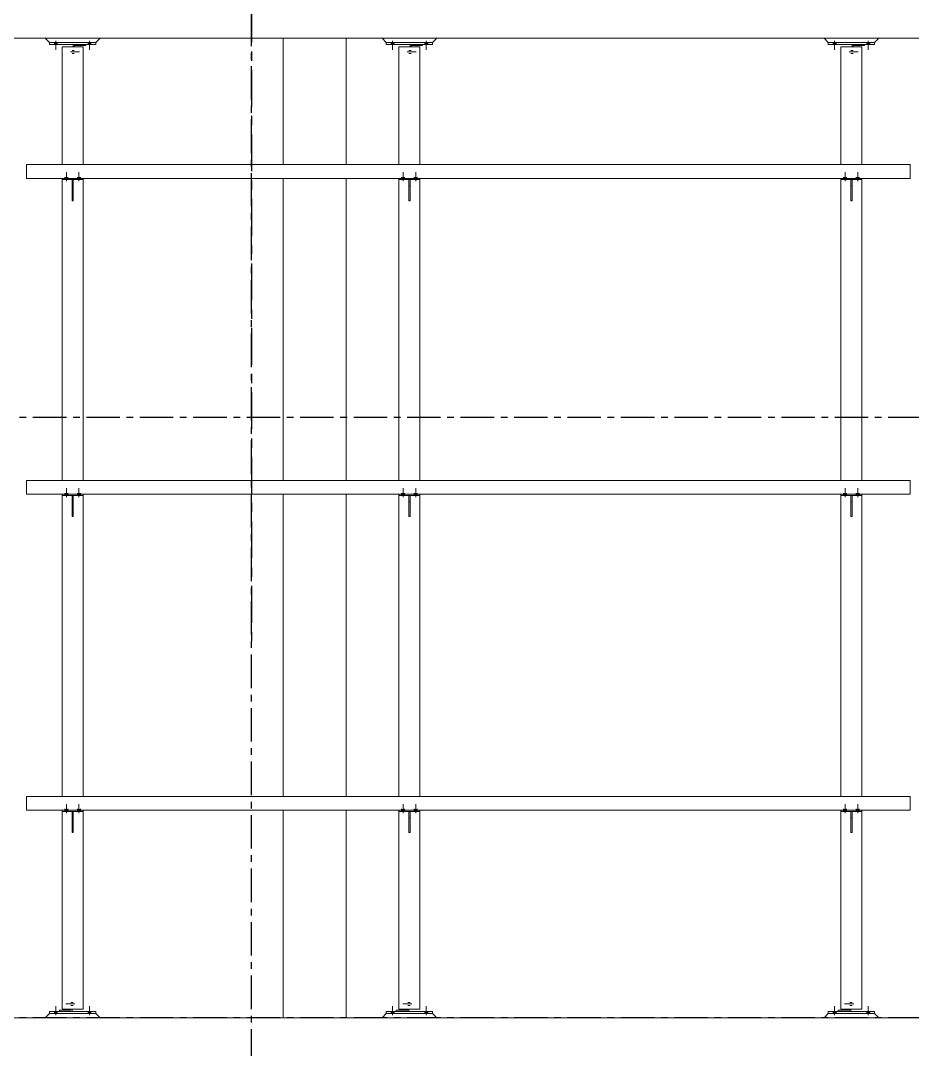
# Model space of a CAD drawing. Header units: millimetres. Extents: x 3774 to 718460, y -768339 to 192544.
# Drawn here: x 401076 to 405314, y -638078 to -633193 of the extents above; entities that cross this region are included whole.
import ezdxf
from ezdxf.enums import TextEntityAlignment as Align

# ---------------------------------------------------------------- set-up
doc = ezdxf.new("R2010")
doc.units = ezdxf.units.MM
for name, pattern in [('CENTER', [50.8, 31.75, -6.35, 6.35, -6.35]), ('TA_GL_000.70000', [1.925, 0.7, -0.175, 0.175, -0.175, 0.7]), ('XKITLINE00', [0]), ('XKITLINE02', [4, 2, -2])]:
    doc.linetypes.add(name, pattern=pattern)
doc.layers.add('000 - 0_SYM_DWG_GRID-BUBBLE_MAIN_COLOR_1', color=7, linetype='Continuous')
doc.layers.add('000 - 0_SYM_DWG_GRIDLINE_MAIN_COLOR_251', color=7, linetype='Continuous')
doc.layers.add('Bolt', color=7, linetype='Continuous', lineweight=0)
doc.layers.add('Part', color=7, linetype='Continuous', lineweight=0)
doc.styles.add('ARIAL', font='arial.ttf')
doc.styles.add('TA', font='', dxfattribs={"height": 4.5})
doc.styles.get('TA').set_extended_font_data('Cordia New')

# ---------------------------------------------------------------- blocks, each defined once
blk = doc.blocks.new('*A6193501')
at = {"layer": 'Part', "color": 7, "linetype": 'XKITLINE00', "lineweight": 0}
blk.add_line((2179.569525, -87.253462), (2328.969438, -87.253462), dxfattribs=at)
blk = doc.blocks.new('*A6373519')
at = {"layer": 'Part', "color": 7, "linetype": 'XKITLINE00', "lineweight": 0}
blk.add_line((2328.969518, -124.453462), (2179.563596, -124.453462), dxfattribs=at)
blk = doc.blocks.new('*A6823564')
at = {"layer": 'Bolt'}
for points in [[(2182.074, -116.573), (2182.074, -116.525), (2182.186, -116.525), (2182.186, -116.573)], [(2182.074, -116.621), (2182.074, -116.573), (2182.186, -116.573), (2182.186, -116.621)], [(2182.554, -116.573), (2182.554, -116.525), (2182.666, -116.525), (2182.666, -116.573)], [(2182.554, -116.621), (2182.554, -116.573), (2182.666, -116.573), (2182.666, -116.621)]]:
    blk.add_hatch(color=7, dxfattribs=at).paths.add_polyline_path(points, flags=17)
at = {"layer": 'Bolt', "color": 7, "linetype": 'XKITLINE00', "lineweight": 0}
for p, q in [((2182.13, -116.685), (2182.13, -116.341)), ((2182.61, -116.685), (2182.61, -116.341)), ((2182.074, -116.573), (2182.074, -116.525)), ((2182.074, -116.621), (2182.074, -116.573)), ((2182.186, -116.573), (2182.186, -116.525)), ((2182.186, -116.621), (2182.186, -116.573)), ((2182.554, -116.573), (2182.554, -116.525)), ((2182.554, -116.621), (2182.554, -116.573)), ((2182.666, -116.573), (2182.666, -116.525)), ((2182.666, -116.621), (2182.666, -116.573))]:
    blk.add_line(p, q, dxfattribs=at)
blk = doc.blocks.new('*A6833565')
at = {"layer": 'Bolt'}
for points in [[(2194.874, -116.573), (2194.874, -116.525), (2194.986, -116.525), (2194.986, -116.573)], [(2194.874, -116.621), (2194.874, -116.573), (2194.986, -116.573), (2194.986, -116.621)], [(2195.354, -116.573), (2195.354, -116.525), (2195.466, -116.525), (2195.466, -116.573)], [(2195.354, -116.621), (2195.354, -116.573), (2195.466, -116.573), (2195.466, -116.621)]]:
    blk.add_hatch(color=7, dxfattribs=at).paths.add_polyline_path(points, flags=17)
at = {"layer": 'Bolt', "color": 7, "linetype": 'XKITLINE00', "lineweight": 0}
for p, q in [((2194.93, -116.685), (2194.93, -116.341)), ((2195.41, -116.685), (2195.41, -116.341)), ((2194.874, -116.573), (2194.874, -116.525)), ((2194.874, -116.621), (2194.874, -116.573)), ((2194.986, -116.573), (2194.986, -116.525)), ((2194.986, -116.621), (2194.986, -116.573)), ((2195.354, -116.573), (2195.354, -116.525)), ((2195.354, -116.621), (2195.354, -116.573)), ((2195.466, -116.573), (2195.466, -116.525)), ((2195.466, -116.621), (2195.466, -116.573))]:
    blk.add_line(p, q, dxfattribs=at)
blk = doc.blocks.new('*A7003582')
at = {"layer": 'Part', "color": 7, "linetype": 'XKITLINE00', "lineweight": 0}
for p, q in [((2214.209518, -104.053462), (2180.609525, -104.053462)), ((2180.609525, -104.573462), (2180.609525, -104.053462)), ((2214.209518, -104.573462), (2214.209518, -104.053462)), ((2214.209518, -104.573462), (2180.609525, -104.573462))]:
    blk.add_line(p, q, dxfattribs=at)
blk = doc.blocks.new('*A7033585')
at = {"layer": 'Part', "color": 7, "linetype": 'XKITLINE00', "lineweight": 0}
for p, q in [((2214.209518, -92.053462), (2180.609525, -92.053462)), ((2180.609525, -92.573462), (2180.609525, -92.053462)), ((2214.209518, -92.573462), (2214.209518, -92.053462)), ((2214.209518, -92.573462), (2180.609525, -92.573462))]:
    blk.add_line(p, q, dxfattribs=at)
blk = doc.blocks.new('*A7063588')
at = {"layer": 'Part', "color": 7, "linetype": 'XKITLINE00', "lineweight": 0}
for p, q in [((2190.369525, -92.053462), (2190.369525, -87.253462)), ((2192.769525, -92.053462), (2192.769525, -87.253462)), ((2190.369525, -104.053462), (2190.369525, -92.573462)), ((2192.769525, -104.053462), (2192.769525, -92.573462)), ((2190.369525, -116.053462), (2190.369525, -104.573462)), ((2192.769525, -116.053462), (2192.769525, -104.573462)), ((2190.369525, -124.453462), (2190.369525, -116.573462)), ((2192.769525, -124.453462), (2192.769525, -116.573462))]:
    blk.add_line(p, q, dxfattribs=at)
blk = doc.blocks.new('*A7113593')
at = {"layer": 'Part', "color": 7, "linetype": 'XKITLINE00', "lineweight": 0}
for p, q in [((2214.209518, -116.053462), (2180.609525, -116.053462)), ((2180.609525, -116.573462), (2180.609525, -116.053462)), ((2214.209518, -116.573462), (2214.209518, -116.053462)), ((2214.209518, -116.573462), (2180.609525, -116.573462))]:
    blk.add_line(p, q, dxfattribs=at)
blk = doc.blocks.new('*A7123594')
at = {"layer": 'Part', "color": 7, "linetype": 'XKITLINE00', "lineweight": 0}
for p, q in [((2182.769603, -87.573462), (2181.969603, -87.573462)), ((2181.969603, -92.053462), (2181.969603, -87.573462)), ((2182.769603, -92.053462), (2182.769603, -87.573462)), ((2181.969603, -104.053462), (2181.969603, -92.621462)), ((2182.769603, -104.053462), (2182.769603, -92.621462)), ((2181.969603, -116.053462), (2181.969603, -104.621462)), ((2182.769603, -116.053462), (2182.769603, -104.621462)), ((2181.969603, -124.133462), (2181.969603, -116.621462)), ((2182.769603, -124.133462), (2182.769603, -116.621462)), ((2181.969603, -124.133462), (2182.769603, -124.133462))]:
    blk.add_line(p, q, dxfattribs=at)
blk = doc.blocks.new('*A7133595')
at = {"layer": 'Part', "color": 7, "linetype": 'XKITLINE00', "lineweight": 0}
for p, q in [((2195.569603, -87.573462), (2194.769603, -87.573462)), ((2194.769603, -92.053462), (2194.769603, -87.573462)), ((2195.569603, -92.053462), (2195.569603, -87.573462)), ((2194.769603, -104.053462), (2194.769603, -92.621462)), ((2195.569603, -104.053462), (2195.569603, -92.621462)), ((2194.769603, -116.053462), (2194.769603, -104.621462)), ((2195.569603, -116.053462), (2195.569603, -104.621462)), ((2194.769603, -124.133462), (2194.769603, -116.621462)), ((2195.569603, -124.133462), (2195.569603, -116.621462)), ((2194.769603, -124.133462), (2195.569603, -124.133462))]:
    blk.add_line(p, q, dxfattribs=at)
blk = doc.blocks.new('*A7143596')
at = {"layer": 'Part', "color": 7, "linetype": 'XKITLINE00', "lineweight": 0}
for p, q in [((2212.369603, -87.573462), (2211.569603, -87.573462)), ((2211.569603, -92.053462), (2211.569603, -87.573462)), ((2212.369603, -92.053462), (2212.369603, -87.573462)), ((2211.569603, -104.053462), (2211.569603, -92.621462)), ((2212.369603, -104.053462), (2212.369603, -92.621462)), ((2211.569603, -116.053462), (2211.569603, -104.621462)), ((2212.369603, -116.053462), (2212.369603, -104.621462)), ((2211.569603, -124.133462), (2211.569603, -116.621462)), ((2212.369603, -124.133462), (2212.369603, -116.621462)), ((2211.569603, -124.133462), (2212.369603, -124.133462))]:
    blk.add_line(p, q, dxfattribs=at)
blk = doc.blocks.new('*A7183600')
at = {"layer": 'Part', "color": 7, "linetype": 'XKITLINE00', "lineweight": 0}
for p, q in [((2194.769603, -116.573462), (2194.769603, -116.621462)), ((2194.769603, -116.621462), (2195.569603, -116.621462)), ((2195.569603, -116.621462), (2195.569603, -116.573462))]:
    blk.add_line(p, q, dxfattribs=at)
blk = doc.blocks.new('*A7193601')
at = {"layer": 'Part', "color": 7, "linetype": 'XKITLINE00', "lineweight": 0}
for p, q in [((2195.145603, -117.421462), (2195.145603, -116.621462)), ((2195.145603, -116.621462), (2195.193603, -116.621462)), ((2195.193603, -117.421462), (2195.193603, -116.621462)), ((2195.145603, -116.861462), (2195.193603, -116.861462)), ((2195.145603, -117.421462), (2195.193603, -117.421462))]:
    blk.add_line(p, q, dxfattribs=at)
blk = doc.blocks.new('*A7203602')
at = {"layer": 'Part', "color": 7, "linetype": 'XKITLINE00', "lineweight": 0}
for p, q in [((2181.969603, -116.573462), (2181.969603, -116.621462)), ((2181.969603, -116.621462), (2182.769603, -116.621462)), ((2182.769603, -116.621462), (2182.769603, -116.573462))]:
    blk.add_line(p, q, dxfattribs=at)
blk = doc.blocks.new('*A7213603')
at = {"layer": 'Part', "color": 7, "linetype": 'XKITLINE00', "lineweight": 0}
for p, q in [((2182.345603, -117.421462), (2182.345603, -116.621462)), ((2182.345603, -116.621462), (2182.393603, -116.621462)), ((2182.393603, -117.421462), (2182.393603, -116.621462)), ((2182.345603, -116.861462), (2182.393603, -116.861462)), ((2182.345603, -117.421462), (2182.393603, -117.421462))]:
    blk.add_line(p, q, dxfattribs=at)
blk = doc.blocks.new('*A7393621')
at = {"layer": 'Bolt', "color": 7, "linetype": 'XKITLINE02', "lineweight": 0}
for p, q in [((2211.882243, -87.773462), (2212.225603, -87.773462)), ((2211.945603, -87.717462), (2211.993603, -87.717462)), ((2211.945603, -87.829462), (2211.993603, -87.829462)), ((2211.993603, -87.717462), (2212.033603, -87.717462)), ((2211.993603, -87.829462), (2212.033603, -87.829462))]:
    blk.add_line(p, q, dxfattribs=at)
blk = doc.blocks.new('*A7403622')
at = {"layer": 'Bolt', "color": 7, "linetype": 'XKITLINE02', "lineweight": 0}
for p, q in [((2195.082243, -87.773462), (2195.425603, -87.773462)), ((2195.145603, -87.717462), (2195.193603, -87.717462)), ((2195.145603, -87.829462), (2195.193603, -87.829462)), ((2195.193603, -87.717462), (2195.233603, -87.717462)), ((2195.193603, -87.829462), (2195.233603, -87.829462))]:
    blk.add_line(p, q, dxfattribs=at)
blk = doc.blocks.new('*A7413623')
at = {"layer": 'Bolt', "color": 7, "linetype": 'XKITLINE02', "lineweight": 0}
for p, q in [((2182.282243, -87.773462), (2182.625603, -87.773462)), ((2182.345603, -87.717462), (2182.393603, -87.717462)), ((2182.345603, -87.829462), (2182.393603, -87.829462)), ((2182.393603, -87.717462), (2182.433603, -87.717462)), ((2182.393603, -87.829462), (2182.433603, -87.829462))]:
    blk.add_line(p, q, dxfattribs=at)
blk = doc.blocks.new('*A7523634')
at = {"layer": 'Bolt', "color": 7, "linetype": 'XKITLINE02', "lineweight": 0}
for p, q in [((2211.945603, -123.877462), (2211.905603, -123.877462)), ((2211.993603, -123.877462), (2211.945603, -123.877462)), ((2212.056963, -123.933462), (2211.713603, -123.933462)), ((2211.945603, -123.989462), (2211.905603, -123.989462)), ((2211.993603, -123.989462), (2211.945603, -123.989462))]:
    blk.add_line(p, q, dxfattribs=at)
blk = doc.blocks.new('*A7533635')
at = {"layer": 'Bolt'}
for points in [[(2211.386, -124.213), (2211.386, -124.293), (2211.274, -124.293), (2211.274, -124.213)], [(2212.666, -124.213), (2212.666, -124.293), (2212.554, -124.293), (2212.554, -124.213)]]:
    blk.add_hatch(color=7, dxfattribs=at).paths.add_polyline_path(points, flags=17)
at = {"layer": 'Bolt', "color": 7, "linetype": 'XKITLINE00', "lineweight": 0}
for p, q in [((2211.274, -124.293), (2211.274, -124.213)), ((2211.33, -124.357), (2211.33, -124.013)), ((2211.386, -124.293), (2211.386, -124.213)), ((2212.554, -124.293), (2212.554, -124.213)), ((2212.61, -124.357), (2212.61, -124.013)), ((2212.666, -124.293), (2212.666, -124.213))]:
    blk.add_line(p, q, dxfattribs=at)
blk = doc.blocks.new('*A7593641')
at = {"layer": 'Bolt', "color": 7, "linetype": 'XKITLINE02', "lineweight": 0}
for p, q in [((2182.345603, -123.877462), (2182.305603, -123.877462)), ((2182.393603, -123.877462), (2182.345603, -123.877462)), ((2182.456963, -123.933462), (2182.113603, -123.933462)), ((2182.345603, -123.989462), (2182.305603, -123.989462)), ((2182.393603, -123.989462), (2182.345603, -123.989462))]:
    blk.add_line(p, q, dxfattribs=at)
blk = doc.blocks.new('*A7603642')
at = {"layer": 'Bolt'}
for points in [[(2181.786, -124.213), (2181.786, -124.293), (2181.674, -124.293), (2181.674, -124.213)], [(2183.066, -124.213), (2183.066, -124.293), (2182.954, -124.293), (2182.954, -124.213)]]:
    blk.add_hatch(color=7, dxfattribs=at).paths.add_polyline_path(points, flags=17)
at = {"layer": 'Bolt', "color": 7, "linetype": 'XKITLINE00', "lineweight": 0}
for p, q in [((2181.674, -124.293), (2181.674, -124.213)), ((2181.73, -124.357), (2181.73, -124.013)), ((2181.786, -124.293), (2181.786, -124.213)), ((2182.954, -124.293), (2182.954, -124.213)), ((2183.01, -124.357), (2183.01, -124.013)), ((2183.066, -124.293), (2183.066, -124.213))]:
    blk.add_line(p, q, dxfattribs=at)
blk = doc.blocks.new('*A7613643')
at = {"layer": 'Bolt', "color": 7, "linetype": 'XKITLINE02', "lineweight": 0}
for p, q in [((2195.145603, -123.877462), (2195.105603, -123.877462)), ((2195.193603, -123.877462), (2195.145603, -123.877462)), ((2195.256963, -123.933462), (2194.913603, -123.933462)), ((2195.145603, -123.989462), (2195.105603, -123.989462)), ((2195.193603, -123.989462), (2195.145603, -123.989462))]:
    blk.add_line(p, q, dxfattribs=at)
blk = doc.blocks.new('*A7623644')
at = {"layer": 'Bolt'}
for points in [[(2194.586, -124.213), (2194.586, -124.293), (2194.474, -124.293), (2194.474, -124.213)], [(2195.866, -124.213), (2195.866, -124.293), (2195.754, -124.293), (2195.754, -124.213)]]:
    blk.add_hatch(color=7, dxfattribs=at).paths.add_polyline_path(points, flags=17)
at = {"layer": 'Bolt', "color": 7, "linetype": 'XKITLINE00', "lineweight": 0}
for p, q in [((2194.474, -124.293), (2194.474, -124.213)), ((2194.53, -124.357), (2194.53, -124.013)), ((2194.586, -124.293), (2194.586, -124.213)), ((2195.754, -124.293), (2195.754, -124.213)), ((2195.81, -124.357), (2195.81, -124.013)), ((2195.866, -124.293), (2195.866, -124.213))]:
    blk.add_line(p, q, dxfattribs=at)
blk = doc.blocks.new('*A7673649')
at = {"layer": 'Bolt'}
for points in [[(2211.674, -116.573), (2211.674, -116.525), (2211.786, -116.525), (2211.786, -116.573)], [(2211.674, -116.621), (2211.674, -116.573), (2211.786, -116.573), (2211.786, -116.621)], [(2212.154, -116.573), (2212.154, -116.525), (2212.266, -116.525), (2212.266, -116.573)], [(2212.154, -116.621), (2212.154, -116.573), (2212.266, -116.573), (2212.266, -116.621)]]:
    blk.add_hatch(color=7, dxfattribs=at).paths.add_polyline_path(points, flags=17)
at = {"layer": 'Bolt', "color": 7, "linetype": 'XKITLINE00', "lineweight": 0}
for p, q in [((2211.73, -116.685), (2211.73, -116.341)), ((2212.21, -116.685), (2212.21, -116.341)), ((2211.674, -116.573), (2211.674, -116.525)), ((2211.674, -116.621), (2211.674, -116.573)), ((2211.786, -116.573), (2211.786, -116.525)), ((2211.786, -116.621), (2211.786, -116.573)), ((2212.154, -116.573), (2212.154, -116.525)), ((2212.154, -116.621), (2212.154, -116.573)), ((2212.266, -116.573), (2212.266, -116.525)), ((2212.266, -116.621), (2212.266, -116.573))]:
    blk.add_line(p, q, dxfattribs=at)
blk = doc.blocks.new('*A7773659')
at = {"layer": 'Part', "color": 7, "linetype": 'XKITLINE00', "lineweight": 0}
for p, q in [((2181.969603, -104.573462), (2181.969603, -104.621462)), ((2181.969603, -104.621462), (2182.769603, -104.621462)), ((2182.769603, -104.621462), (2182.769603, -104.573462))]:
    blk.add_line(p, q, dxfattribs=at)
blk = doc.blocks.new('*A7783660')
at = {"layer": 'Part', "color": 7, "linetype": 'XKITLINE00', "lineweight": 0}
for p, q in [((2182.345603, -105.421462), (2182.345603, -104.621462)), ((2182.345603, -104.621462), (2182.393603, -104.621462)), ((2182.393603, -105.421462), (2182.393603, -104.621462)), ((2182.345603, -104.861462), (2182.393603, -104.861462)), ((2182.345603, -105.421462), (2182.393603, -105.421462))]:
    blk.add_line(p, q, dxfattribs=at)
blk = doc.blocks.new('*A7793661')
at = {"layer": 'Part', "color": 7, "linetype": 'XKITLINE00', "lineweight": 0}
for p, q in [((2182.345603, -93.421462), (2182.345603, -92.621462)), ((2182.345603, -92.621462), (2182.393603, -92.621462)), ((2182.345603, -92.861462), (2182.393603, -92.861462)), ((2182.393603, -93.421462), (2182.393603, -92.621462)), ((2182.345603, -93.421462), (2182.393603, -93.421462))]:
    blk.add_line(p, q, dxfattribs=at)
blk = doc.blocks.new('*A7803662')
at = {"layer": 'Part', "color": 7, "linetype": 'XKITLINE00', "lineweight": 0}
for p, q in [((2181.969603, -92.573462), (2181.969603, -92.621462)), ((2182.769603, -92.621462), (2182.769603, -92.573462)), ((2181.969603, -92.621462), (2182.769603, -92.621462))]:
    blk.add_line(p, q, dxfattribs=at)
blk = doc.blocks.new('*A7993681')
at = {"layer": 'Part', "color": 7, "linetype": 'XKITLINE00', "lineweight": 0}
for p, q in [((2183.249603, -124.213462), (2181.489603, -124.213462)), ((2181.489603, -124.213462), (2181.489603, -124.293462)), ((2183.249603, -124.213462), (2183.249603, -124.293462)), ((2183.249603, -124.293462), (2181.489603, -124.293462))]:
    blk.add_line(p, q, dxfattribs=at)
blk = doc.blocks.new('*A8003682')
at = {"layer": 'Part', "color": 7, "linetype": 'XKITLINE00', "lineweight": 0}
for p, q in [((2181.329603, -124.453462), (2181.489603, -124.293462)), ((2181.489603, -124.293462), (2183.249603, -124.293462)), ((2183.249603, -124.293462), (2183.409603, -124.453462))]:
    blk.add_line(p, q, dxfattribs=at)
blk = doc.blocks.new('*A8013683')
at = {"layer": 'Part', "color": 7, "linetype": 'XKITLINE00', "lineweight": 0}
for p, q in [((2182.305603, -124.173462), (2181.865603, -124.173462)), ((2181.865603, -124.173462), (2181.865603, -124.213462)), ((2182.305603, -124.133462), (2182.305603, -124.173462)), ((2182.345603, -124.213462), (2182.345603, -124.133462))]:
    blk.add_line(p, q, dxfattribs=at)
blk = doc.blocks.new('*A8053687')
at = {"layer": 'Bolt'}
for points in [[(2182.074, -104.573), (2182.074, -104.525), (2182.186, -104.525), (2182.186, -104.573)], [(2182.074, -104.621), (2182.074, -104.573), (2182.186, -104.573), (2182.186, -104.621)], [(2182.554, -104.573), (2182.554, -104.525), (2182.666, -104.525), (2182.666, -104.573)], [(2182.554, -104.621), (2182.554, -104.573), (2182.666, -104.573), (2182.666, -104.621)]]:
    blk.add_hatch(color=7, dxfattribs=at).paths.add_polyline_path(points, flags=17)
at = {"layer": 'Bolt', "color": 7, "linetype": 'XKITLINE00', "lineweight": 0}
for p, q in [((2182.074, -104.573), (2182.074, -104.525)), ((2182.074, -104.621), (2182.074, -104.573)), ((2182.13, -104.685), (2182.13, -104.341)), ((2182.186, -104.573), (2182.186, -104.525)), ((2182.186, -104.621), (2182.186, -104.573)), ((2182.554, -104.573), (2182.554, -104.525)), ((2182.554, -104.621), (2182.554, -104.573)), ((2182.61, -104.685), (2182.61, -104.341)), ((2182.666, -104.573), (2182.666, -104.525)), ((2182.666, -104.621), (2182.666, -104.573))]:
    blk.add_line(p, q, dxfattribs=at)
blk = doc.blocks.new('*A8063688')
at = {"layer": 'Bolt'}
for points in [[(2182.074, -92.573), (2182.074, -92.525), (2182.186, -92.525), (2182.186, -92.573)], [(2182.074, -92.621), (2182.074, -92.573), (2182.186, -92.573), (2182.186, -92.621)], [(2182.554, -92.573), (2182.554, -92.525), (2182.666, -92.525), (2182.666, -92.573)], [(2182.554, -92.621), (2182.554, -92.573), (2182.666, -92.573), (2182.666, -92.621)]]:
    blk.add_hatch(color=7, dxfattribs=at).paths.add_polyline_path(points, flags=17)
at = {"layer": 'Bolt', "color": 7, "linetype": 'XKITLINE00', "lineweight": 0}
for p, q in [((2182.074, -92.573), (2182.074, -92.525)), ((2182.074, -92.621), (2182.074, -92.573)), ((2182.13, -92.685), (2182.13, -92.341)), ((2182.186, -92.573), (2182.186, -92.525)), ((2182.186, -92.621), (2182.186, -92.573)), ((2182.554, -92.573), (2182.554, -92.525)), ((2182.554, -92.621), (2182.554, -92.573)), ((2182.61, -92.685), (2182.61, -92.341)), ((2182.666, -92.573), (2182.666, -92.525)), ((2182.666, -92.621), (2182.666, -92.573))]:
    blk.add_line(p, q, dxfattribs=at)
blk = doc.blocks.new('*A9203802')
at = {"layer": 'Part', "color": 7, "linetype": 'XKITLINE00', "lineweight": 0}
for p, q in [((2182.393603, -87.573462), (2182.393603, -87.493462)), ((2182.433603, -87.573462), (2182.433603, -87.533462)), ((2182.433603, -87.533462), (2182.873603, -87.533462)), ((2182.873603, -87.533462), (2182.873603, -87.493462))]:
    blk.add_line(p, q, dxfattribs=at)
blk = doc.blocks.new('*A9213803')
at = {"layer": 'Part', "color": 7, "linetype": 'XKITLINE00', "lineweight": 0}
for p, q in [((2181.489603, -87.413462), (2181.329603, -87.253462)), ((2183.249603, -87.413462), (2181.489603, -87.413462)), ((2183.409603, -87.253462), (2183.249603, -87.413462))]:
    blk.add_line(p, q, dxfattribs=at)
blk = doc.blocks.new('*A9223804')
at = {"layer": 'Part', "color": 7, "linetype": 'XKITLINE00', "lineweight": 0}
for p, q in [((2181.489603, -87.493462), (2181.489603, -87.413462)), ((2181.489603, -87.413462), (2183.249603, -87.413462)), ((2181.489603, -87.493462), (2183.249603, -87.493462)), ((2183.249603, -87.493462), (2183.249603, -87.413462))]:
    blk.add_line(p, q, dxfattribs=at)
blk = doc.blocks.new('*A9253807')
at = {"layer": 'Bolt'}
for points in [[(2181.786, -87.413), (2181.786, -87.493), (2181.674, -87.493), (2181.674, -87.413)], [(2183.066, -87.413), (2183.066, -87.493), (2182.954, -87.493), (2182.954, -87.413)]]:
    blk.add_hatch(color=7, dxfattribs=at).paths.add_polyline_path(points, flags=17)
at = {"layer": 'Bolt', "color": 7, "linetype": 'XKITLINE00', "lineweight": 0}
for p, q in [((2181.674, -87.413), (2181.674, -87.493)), ((2181.73, -87.35), (2181.73, -87.693)), ((2181.786, -87.413), (2181.786, -87.493)), ((2182.954, -87.413), (2182.954, -87.493)), ((2183.01, -87.35), (2183.01, -87.693)), ((2183.066, -87.413), (2183.066, -87.493))]:
    blk.add_line(p, q, dxfattribs=at)
blk = doc.blocks.new('*A9483830')
at = {"layer": 'Part', "color": 7, "linetype": 'XKITLINE00', "lineweight": 0}
for p, q in [((2212.849603, -124.213462), (2211.089603, -124.213462)), ((2211.089603, -124.213462), (2211.089603, -124.293462)), ((2212.849603, -124.213462), (2212.849603, -124.293462)), ((2212.849603, -124.293462), (2211.089603, -124.293462))]:
    blk.add_line(p, q, dxfattribs=at)
blk = doc.blocks.new('*A9493831')
at = {"layer": 'Part', "color": 7, "linetype": 'XKITLINE00', "lineweight": 0}
for p, q in [((2210.929603, -124.453462), (2211.089603, -124.293462)), ((2211.089603, -124.293462), (2212.849603, -124.293462)), ((2212.849603, -124.293462), (2213.009603, -124.453462))]:
    blk.add_line(p, q, dxfattribs=at)
blk = doc.blocks.new('*A9503832')
at = {"layer": 'Part', "color": 7, "linetype": 'XKITLINE00', "lineweight": 0}
for p, q in [((2211.905603, -124.173462), (2211.465603, -124.173462)), ((2211.465603, -124.173462), (2211.465603, -124.213462)), ((2211.905603, -124.133462), (2211.905603, -124.173462)), ((2211.945603, -124.213462), (2211.945603, -124.133462))]:
    blk.add_line(p, q, dxfattribs=at)
blk = doc.blocks.new('*A9533835')
at = {"layer": 'Part', "color": 7, "linetype": 'XKITLINE00', "lineweight": 0}
for p, q in [((2196.049603, -124.213462), (2194.289603, -124.213462)), ((2194.289603, -124.213462), (2194.289603, -124.293462)), ((2196.049603, -124.213462), (2196.049603, -124.293462)), ((2196.049603, -124.293462), (2194.289603, -124.293462))]:
    blk.add_line(p, q, dxfattribs=at)
blk = doc.blocks.new('*A9543836')
at = {"layer": 'Part', "color": 7, "linetype": 'XKITLINE00', "lineweight": 0}
for p, q in [((2194.129603, -124.453462), (2194.289603, -124.293462)), ((2194.289603, -124.293462), (2196.049603, -124.293462)), ((2196.049603, -124.293462), (2196.209603, -124.453462))]:
    blk.add_line(p, q, dxfattribs=at)
blk = doc.blocks.new('*A9553837')
at = {"layer": 'Part', "color": 7, "linetype": 'XKITLINE00', "lineweight": 0}
for p, q in [((2195.105603, -124.173462), (2194.665603, -124.173462)), ((2194.665603, -124.173462), (2194.665603, -124.213462)), ((2195.105603, -124.133462), (2195.105603, -124.173462)), ((2195.145603, -124.213462), (2195.145603, -124.133462))]:
    blk.add_line(p, q, dxfattribs=at)
blk = doc.blocks.new('*A9653847')
at = {"layer": 'Part', "color": 7, "linetype": 'XKITLINE00', "lineweight": 0}
for p, q in [((2211.569603, -116.573462), (2211.569603, -116.621462)), ((2211.569603, -116.621462), (2212.369603, -116.621462)), ((2212.369603, -116.621462), (2212.369603, -116.573462))]:
    blk.add_line(p, q, dxfattribs=at)
blk = doc.blocks.new('*A9663848')
at = {"layer": 'Part', "color": 7, "linetype": 'XKITLINE00', "lineweight": 0}
for p, q in [((2211.945603, -117.421462), (2211.945603, -116.621462)), ((2211.945603, -116.621462), (2211.993603, -116.621462)), ((2211.993603, -117.421462), (2211.993603, -116.621462)), ((2211.945603, -116.861462), (2211.993603, -116.861462)), ((2211.945603, -117.421462), (2211.993603, -117.421462))]:
    blk.add_line(p, q, dxfattribs=at)
blk = doc.blocks.new('*A9973879')
at = {"layer": 'Part', "color": 7, "linetype": 'XKITLINE00', "lineweight": 0}
for p, q in [((2211.569603, -104.573462), (2211.569603, -104.621462)), ((2211.569603, -104.621462), (2212.369603, -104.621462)), ((2212.369603, -104.621462), (2212.369603, -104.573462))]:
    blk.add_line(p, q, dxfattribs=at)
blk = doc.blocks.new('*A9983880')
at = {"layer": 'Part', "color": 7, "linetype": 'XKITLINE00', "lineweight": 0}
for p, q in [((2211.945603, -105.421462), (2211.945603, -104.621462)), ((2211.945603, -104.621462), (2211.993603, -104.621462)), ((2211.993603, -105.421462), (2211.993603, -104.621462)), ((2211.945603, -104.861462), (2211.993603, -104.861462)), ((2211.945603, -105.421462), (2211.993603, -105.421462))]:
    blk.add_line(p, q, dxfattribs=at)
blk = doc.blocks.new('*A9993881')
at = {"layer": 'Part', "color": 7, "linetype": 'XKITLINE00', "lineweight": 0}
for p, q in [((2194.769603, -104.573462), (2194.769603, -104.621462)), ((2194.769603, -104.621462), (2195.569603, -104.621462)), ((2195.569603, -104.621462), (2195.569603, -104.573462))]:
    blk.add_line(p, q, dxfattribs=at)
blk = doc.blocks.new('*A10003882')
at = {"layer": 'Part', "color": 7, "linetype": 'XKITLINE00', "lineweight": 0}
for p, q in [((2195.145603, -105.421462), (2195.145603, -104.621462)), ((2195.145603, -104.621462), (2195.193603, -104.621462)), ((2195.193603, -105.421462), (2195.193603, -104.621462)), ((2195.145603, -104.861462), (2195.193603, -104.861462)), ((2195.145603, -105.421462), (2195.193603, -105.421462))]:
    blk.add_line(p, q, dxfattribs=at)
blk = doc.blocks.new('*A10053887')
at = {"layer": 'Part', "color": 7, "linetype": 'XKITLINE00', "lineweight": 0}
for p, q in [((2211.945603, -93.421462), (2211.945603, -92.621462)), ((2211.945603, -92.621462), (2211.993603, -92.621462)), ((2211.945603, -92.861462), (2211.993603, -92.861462)), ((2211.993603, -93.421462), (2211.993603, -92.621462)), ((2211.945603, -93.421462), (2211.993603, -93.421462))]:
    blk.add_line(p, q, dxfattribs=at)
blk = doc.blocks.new('*A10063888')
at = {"layer": 'Part', "color": 7, "linetype": 'XKITLINE00', "lineweight": 0}
for p, q in [((2211.569603, -92.573462), (2211.569603, -92.621462)), ((2212.369603, -92.621462), (2212.369603, -92.573462)), ((2211.569603, -92.621462), (2212.369603, -92.621462))]:
    blk.add_line(p, q, dxfattribs=at)
blk = doc.blocks.new('*A10073889')
at = {"layer": 'Part', "color": 7, "linetype": 'XKITLINE00', "lineweight": 0}
for p, q in [((2195.145603, -93.421462), (2195.145603, -92.621462)), ((2195.145603, -92.621462), (2195.193603, -92.621462)), ((2195.145603, -92.861462), (2195.193603, -92.861462)), ((2195.193603, -93.421462), (2195.193603, -92.621462)), ((2195.145603, -93.421462), (2195.193603, -93.421462))]:
    blk.add_line(p, q, dxfattribs=at)
blk = doc.blocks.new('*A10083890')
at = {"layer": 'Part', "color": 7, "linetype": 'XKITLINE00', "lineweight": 0}
for p, q in [((2194.769603, -92.573462), (2194.769603, -92.621462)), ((2195.569603, -92.621462), (2195.569603, -92.573462)), ((2194.769603, -92.621462), (2195.569603, -92.621462))]:
    blk.add_line(p, q, dxfattribs=at)
blk = doc.blocks.new('*A10363918')
at = {"layer": 'Bolt'}
for points in [[(2211.674, -104.573), (2211.674, -104.525), (2211.786, -104.525), (2211.786, -104.573)], [(2211.674, -104.621), (2211.674, -104.573), (2211.786, -104.573), (2211.786, -104.621)], [(2212.154, -104.573), (2212.154, -104.525), (2212.266, -104.525), (2212.266, -104.573)], [(2212.154, -104.621), (2212.154, -104.573), (2212.266, -104.573), (2212.266, -104.621)]]:
    blk.add_hatch(color=7, dxfattribs=at).paths.add_polyline_path(points, flags=17)
at = {"layer": 'Bolt', "color": 7, "linetype": 'XKITLINE00', "lineweight": 0}
for p, q in [((2211.674, -104.573), (2211.674, -104.525)), ((2211.674, -104.621), (2211.674, -104.573)), ((2211.73, -104.685), (2211.73, -104.341)), ((2211.786, -104.573), (2211.786, -104.525)), ((2211.786, -104.621), (2211.786, -104.573)), ((2212.154, -104.573), (2212.154, -104.525)), ((2212.154, -104.621), (2212.154, -104.573)), ((2212.21, -104.685), (2212.21, -104.341)), ((2212.266, -104.573), (2212.266, -104.525)), ((2212.266, -104.621), (2212.266, -104.573))]:
    blk.add_line(p, q, dxfattribs=at)
blk = doc.blocks.new('*A10373919')
at = {"layer": 'Bolt'}
for points in [[(2194.874, -104.573), (2194.874, -104.525), (2194.986, -104.525), (2194.986, -104.573)], [(2194.874, -104.621), (2194.874, -104.573), (2194.986, -104.573), (2194.986, -104.621)], [(2195.354, -104.573), (2195.354, -104.525), (2195.466, -104.525), (2195.466, -104.573)], [(2195.354, -104.621), (2195.354, -104.573), (2195.466, -104.573), (2195.466, -104.621)]]:
    blk.add_hatch(color=7, dxfattribs=at).paths.add_polyline_path(points, flags=17)
at = {"layer": 'Bolt', "color": 7, "linetype": 'XKITLINE00', "lineweight": 0}
for p, q in [((2194.874, -104.573), (2194.874, -104.525)), ((2194.874, -104.621), (2194.874, -104.573)), ((2194.93, -104.685), (2194.93, -104.341)), ((2194.986, -104.573), (2194.986, -104.525)), ((2194.986, -104.621), (2194.986, -104.573)), ((2195.354, -104.573), (2195.354, -104.525)), ((2195.354, -104.621), (2195.354, -104.573)), ((2195.41, -104.685), (2195.41, -104.341)), ((2195.466, -104.573), (2195.466, -104.525)), ((2195.466, -104.621), (2195.466, -104.573))]:
    blk.add_line(p, q, dxfattribs=at)
blk = doc.blocks.new('*A10403922')
at = {"layer": 'Bolt'}
for points in [[(2211.674, -92.573), (2211.674, -92.525), (2211.786, -92.525), (2211.786, -92.573)], [(2211.674, -92.621), (2211.674, -92.573), (2211.786, -92.573), (2211.786, -92.621)], [(2212.154, -92.573), (2212.154, -92.525), (2212.266, -92.525), (2212.266, -92.573)], [(2212.154, -92.621), (2212.154, -92.573), (2212.266, -92.573), (2212.266, -92.621)]]:
    blk.add_hatch(color=7, dxfattribs=at).paths.add_polyline_path(points, flags=17)
at = {"layer": 'Bolt', "color": 7, "linetype": 'XKITLINE00', "lineweight": 0}
for p, q in [((2211.674, -92.573), (2211.674, -92.525)), ((2211.674, -92.621), (2211.674, -92.573)), ((2211.73, -92.685), (2211.73, -92.341)), ((2211.786, -92.573), (2211.786, -92.525)), ((2211.786, -92.621), (2211.786, -92.573)), ((2212.154, -92.573), (2212.154, -92.525)), ((2212.154, -92.621), (2212.154, -92.573)), ((2212.21, -92.685), (2212.21, -92.341)), ((2212.266, -92.573), (2212.266, -92.525)), ((2212.266, -92.621), (2212.266, -92.573))]:
    blk.add_line(p, q, dxfattribs=at)
blk = doc.blocks.new('*A10413923')
at = {"layer": 'Bolt'}
for points in [[(2194.874, -92.573), (2194.874, -92.525), (2194.986, -92.525), (2194.986, -92.573)], [(2194.874, -92.621), (2194.874, -92.573), (2194.986, -92.573), (2194.986, -92.621)], [(2195.354, -92.573), (2195.354, -92.525), (2195.466, -92.525), (2195.466, -92.573)], [(2195.354, -92.621), (2195.354, -92.573), (2195.466, -92.573), (2195.466, -92.621)]]:
    blk.add_hatch(color=7, dxfattribs=at).paths.add_polyline_path(points, flags=17)
at = {"layer": 'Bolt', "color": 7, "linetype": 'XKITLINE00', "lineweight": 0}
for p, q in [((2194.874, -92.573), (2194.874, -92.525)), ((2194.874, -92.621), (2194.874, -92.573)), ((2194.93, -92.685), (2194.93, -92.341)), ((2194.986, -92.573), (2194.986, -92.525)), ((2194.986, -92.621), (2194.986, -92.573)), ((2195.354, -92.573), (2195.354, -92.525)), ((2195.354, -92.621), (2195.354, -92.573)), ((2195.41, -92.685), (2195.41, -92.341)), ((2195.466, -92.573), (2195.466, -92.525)), ((2195.466, -92.621), (2195.466, -92.573))]:
    blk.add_line(p, q, dxfattribs=at)
blk = doc.blocks.new('*A12264108')
at = {"layer": 'Part', "color": 7, "linetype": 'XKITLINE00', "lineweight": 0}
for p, q in [((2211.993603, -87.573462), (2211.993603, -87.493462)), ((2212.033603, -87.573462), (2212.033603, -87.533462)), ((2212.033603, -87.533462), (2212.473603, -87.533462)), ((2212.473603, -87.533462), (2212.473603, -87.493462))]:
    blk.add_line(p, q, dxfattribs=at)
blk = doc.blocks.new('*A12274109')
at = {"layer": 'Part', "color": 7, "linetype": 'XKITLINE00', "lineweight": 0}
for p, q in [((2211.089603, -87.413462), (2210.929603, -87.253462)), ((2212.849603, -87.413462), (2211.089603, -87.413462)), ((2213.009603, -87.253462), (2212.849603, -87.413462))]:
    blk.add_line(p, q, dxfattribs=at)
blk = doc.blocks.new('*A12284110')
at = {"layer": 'Part', "color": 7, "linetype": 'XKITLINE00', "lineweight": 0}
for p, q in [((2211.089603, -87.493462), (2211.089603, -87.413462)), ((2211.089603, -87.413462), (2212.849603, -87.413462)), ((2211.089603, -87.493462), (2212.849603, -87.493462)), ((2212.849603, -87.493462), (2212.849603, -87.413462))]:
    blk.add_line(p, q, dxfattribs=at)
blk = doc.blocks.new('*A12294111')
at = {"layer": 'Part', "color": 7, "linetype": 'XKITLINE00', "lineweight": 0}
for p, q in [((2195.193603, -87.573462), (2195.193603, -87.493462)), ((2195.233603, -87.573462), (2195.233603, -87.533462)), ((2195.233603, -87.533462), (2195.673603, -87.533462)), ((2195.673603, -87.533462), (2195.673603, -87.493462))]:
    blk.add_line(p, q, dxfattribs=at)
blk = doc.blocks.new('*A12304112')
at = {"layer": 'Part', "color": 7, "linetype": 'XKITLINE00', "lineweight": 0}
for p, q in [((2194.289603, -87.413462), (2194.129603, -87.253462)), ((2196.049603, -87.413462), (2194.289603, -87.413462)), ((2196.209603, -87.253462), (2196.049603, -87.413462))]:
    blk.add_line(p, q, dxfattribs=at)
blk = doc.blocks.new('*A12314113')
at = {"layer": 'Part', "color": 7, "linetype": 'XKITLINE00', "lineweight": 0}
for p, q in [((2194.289603, -87.493462), (2194.289603, -87.413462)), ((2194.289603, -87.413462), (2196.049603, -87.413462)), ((2194.289603, -87.493462), (2196.049603, -87.493462)), ((2196.049603, -87.493462), (2196.049603, -87.413462))]:
    blk.add_line(p, q, dxfattribs=at)
blk = doc.blocks.new('*A12454127')
at = {"layer": 'Bolt'}
for points in [[(2211.386, -87.413), (2211.386, -87.493), (2211.274, -87.493), (2211.274, -87.413)], [(2212.666, -87.413), (2212.666, -87.493), (2212.554, -87.493), (2212.554, -87.413)]]:
    blk.add_hatch(color=7, dxfattribs=at).paths.add_polyline_path(points, flags=17)
at = {"layer": 'Bolt', "color": 7, "linetype": 'XKITLINE00', "lineweight": 0}
for p, q in [((2211.274, -87.413), (2211.274, -87.493)), ((2211.33, -87.35), (2211.33, -87.693)), ((2211.386, -87.413), (2211.386, -87.493)), ((2212.554, -87.413), (2212.554, -87.493)), ((2212.61, -87.35), (2212.61, -87.693)), ((2212.666, -87.413), (2212.666, -87.493))]:
    blk.add_line(p, q, dxfattribs=at)
blk = doc.blocks.new('*A12464128')
at = {"layer": 'Bolt'}
for points in [[(2194.586, -87.413), (2194.586, -87.493), (2194.474, -87.493), (2194.474, -87.413)], [(2195.866, -87.413), (2195.866, -87.493), (2195.754, -87.493), (2195.754, -87.413)]]:
    blk.add_hatch(color=7, dxfattribs=at).paths.add_polyline_path(points, flags=17)
at = {"layer": 'Bolt', "color": 7, "linetype": 'XKITLINE00', "lineweight": 0}
for p, q in [((2194.474, -87.413), (2194.474, -87.493)), ((2194.53, -87.35), (2194.53, -87.693)), ((2194.586, -87.413), (2194.586, -87.493)), ((2195.754, -87.413), (2195.754, -87.493)), ((2195.81, -87.35), (2195.81, -87.693)), ((2195.866, -87.413), (2195.866, -87.493))]:
    blk.add_line(p, q, dxfattribs=at)
blk = doc.blocks.new('*U5737')
at = {"layer": '000 - 0_SYM_DWG_GRIDLINE_MAIN_COLOR_251', "color": 7, "linetype": 'ByBlock', "ltscale": 5}
blk.add_line((10, 0), (-191.4, 0), dxfattribs=at)
at = {"layer": '000 - 0_SYM_DWG_GRIDLINE_MAIN_COLOR_251', "color": 7}
blk.add_point((-181.4, 0), dxfattribs=at)
at = {"color": 7, "style": 'TA', "flags": 1}
blk.add_attdef('LOCATION', (6, -6), '', height=4.5, rotation=270, dxfattribs=at)
at = {"layer": '000 - 0_SYM_DWG_GRID-BUBBLE_MAIN_COLOR_1', "color": 7, "style": 'ARIAL'}
blk.add_attdef('GRID-HEAD', text='', height=4, rotation=270, dxfattribs=at).set_placement((70, 0), align=Align.MIDDLE_CENTER)

msp = doc.modelspace()

# ---------------------------------------------------------------- linework, layer by layer
at = {"color": 7, "linetype": 'CENTER', "ltscale": 5}
for p, q in [((437107.783, -635077.045), (391187.746, -635077.045)), ((437107.783, -637927.045), (391187.746, -637927.045))]:
    msp.add_line(p, q, dxfattribs=at)
msp.add_lwpolyline([(402173.746, -644743.956), (402173.746, -622521.181)], dxfattribs=at)

# ---------------------------------------------------------------- block references
at = {"color": 7, "lineweight": 0, "xscale": 125, "yscale": 125, "zscale": 125}
for name in ['*A7063588', '*A6193501', '*A9213803', '*A9223804', '*A9253807', '*A7123594', '*A9203802', '*A12304112', '*A12314113', '*A12464128', '*A7133595', '*A12294111', '*A12274109', '*A12284110', '*A12454127', '*A7143596', '*A12264108', '*A7413623', '*A7403622', '*A7393621', '*A7033585', '*A7803662', '*A8063688', '*A7793661', '*A10083890', '*A10413923', '*A10073889', '*A10063888', '*A10403922', '*A10053887', '*A7003582', '*A8053687', '*A10373919', '*A10363918', '*A7773659', '*A7783660', '*A9993881', '*A10003882', '*A9973879', '*A9983880', '*A7113593', '*A6823564', '*A6833565', '*A7673649', '*A7203602', '*A7213603', '*A7183600', '*A7193601', '*A9653847', '*A9663848', '*A7593641', '*A7613643', '*A7523634', '*A8003682', '*A7993681', '*A7603642', '*A8013683', '*A9543836', '*A9533835', '*A7623644', '*A9553837', '*A9493831', '*A9483830', '*A7533635', '*A9503832', '*A6373519']:
    msp.add_blockref(name, (128527.556, -622370.363), dxfattribs=at)
at = {"layer": '000 - 0_SYM_DWG_GRIDLINE_MAIN_COLOR_251', "color": 7, "linetype": 'TA_GL_000.70000', "xscale": 50.00000000000001, "yscale": 50.00000000000001, "zscale": 50.00000000000001, "rotation": 90}
msp.add_blockref('*U5737', (402173.746, -626577.045), dxfattribs=at)

doc.saveas('drawing.dxf')
